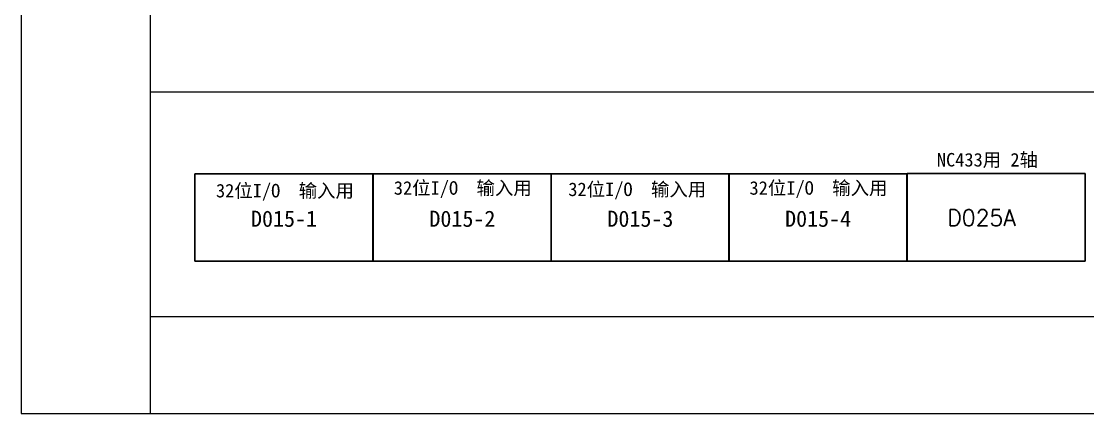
# Model space of a CAD drawing. Extents: x 38255 to 47052, y -6758 to -3353.
# Drawn here: x 41717 to 42377, y -4075 to -3832 of the extents above; entities that cross this region are included whole.
import ezdxf

# ---------------------------------------------------------------- set-up
doc = ezdxf.new("R2010")
doc.units = 0
doc.header["$MEASUREMENT"] = 0
doc.layers.add('frame', color=7, linetype='Continuous', lineweight=15)

# ---------------------------------------------------------------- blocks, each defined once
blk = doc.blocks.new('zw$4BBC')
at = {"lineweight": -2}
for p, q in [((0, 54), (0, 0)), ((0, 54), (110, 54)), ((0, 54), (110, 54)), ((0, 54), (0, 0)), ((110, 54), (110, 0)), ((110, 54), (110, 0)), ((0, 0), (110, 0)), ((0, 0), (110, 0))]:
    blk.add_line(p, q, dxfattribs=at)
blk = doc.blocks.new('zw$C1E6')
at = {"lineweight": -2}
for p, q in [((0, 54), (110, 54)), ((0, 0), (0, 54)), ((0, 0), (0, 54)), ((0, 54), (110, 54)), ((110, 54), (110, 0)), ((110, 54), (110, 0)), ((110, 0), (0, 0)), ((110, 0), (0, 0))]:
    blk.add_line(p, q, dxfattribs=at)

msp = doc.modelspace()

# ---------------------------------------------------------------- linework, layer by layer
at = {"layer": 'frame', "lineweight": 0}
for p, q in [((41797.288, -4074.761), (41797.288, -3613.761)), ((43234.907, -3876.037), (41797.288, -3876.037)), ((41797.288, -4014.761), (43234.907, -4014.761))]:
    msp.add_line(p, q, dxfattribs=at)
msp.add_lwpolyline([(44597.288, -3613.761), (41717.288, -3613.761), (41717.288, -4074.761), (44597.288, -4074.761)], close=True, dxfattribs=at)

# ---------------------------------------------------------------- block references
at = {"lineweight": -2}
for name, p in [('zw$C1E6', (41824.65, -3980.509)), ('zw$C1E6', (41934.997, -3980.509)), ('zw$C1E6', (42045.102, -3980.509)), ('zw$C1E6', (42155.015, -3980.509)), ('zw$4BBC', (42265.235, -3980.466))]:
    msp.add_blockref(name, p, dxfattribs=at)

# ---------------------------------------------------------------- texts
at = {"lineweight": 0, "char_height": 10.022, "attachment_point": 1}
for s, insert in [('{\\f新宋体|b0|i0|c134|p2;\\H0.833333x;NC433用 2轴}', (42283.583, -3913.706)), ('{\\f新宋体|b0|i0|c134|p2;\\H0.833333x;32位I/O  输入用}', (41947.682, -3931.141)), ('{\\f新宋体|b0|i0|c134|p2;\\H0.833333x;32位I/O  输入用}', (42055.605, -3931.975)), ('{\\f新宋体|b0|i0|c134|p2;\\H0.833333x;32位I/O  输入用}', (42167.695, -3931.141)), ('{\\f新宋体|b0|i0|c134|p2;\\H0.833333x;32位I/O  输入用}', (41837.676, -3932.808))]:
    msp.add_mtext(s, dxfattribs=dict(at, insert=insert))
at = {"lineweight": 0, "char_height": 10, "width": 46.49827, "attachment_point": 1}
for s, insert in [('{\\C1;D015-1}', (41859.357, -3949.318)), ('{\\C1;D015-2}', (41969.704, -3949.318)), ('{\\C1;D015-3}', (42079.809, -3949.318)), ('{\\C1;D015-4}', (42189.722, -3949.318)), ('{\\Ftxt.shx|c1;\\C1;D025A}', (42290.015, -3948.712))]:
    msp.add_mtext(s, dxfattribs=dict(at, insert=insert))

doc.saveas('drawing.dxf')
